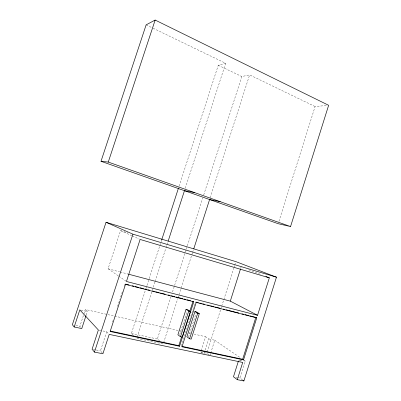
<?xml version="1.0" encoding="UTF-8"?>
<svg xmlns="http://www.w3.org/2000/svg" width="401" height="401" viewBox="0 0 401 401"><rect width="100%" height="100%" fill="white"/><g stroke="black" fill="none" stroke-linecap="round" stroke-linejoin="round"><path stroke-width="0.3" stroke-dasharray="2 1.5" d="M242.435 379.857L240.009 378.038L245.322 361.126L244.304 360.429M278.931 221.322L315.096 106.551L326.79 105.468M202.535 353.236L200.791 351.908L205.618 336.725L194.169 334.133M203.843 354.233L204.41 352.459M205.157 350.098L208.72 338.88L205.618 336.725M207.192 351.993L220.595 309.783M220.781 309.186L221.537 306.81M221.723 306.214L223.613 300.269M223.803 299.677L233.808 268.164M233.994 267.567L234.56 265.788M234.75 265.191L235.507 262.815M209.918 355.507L210.475 353.747M210.665 353.161L214.761 340.238L208.72 338.88M240.635 268.55L241.201 266.77M181.257 346.183L195.402 301.938M188.5 337.126L196.169 313.106M159.618 340.905L157.367 339L171.347 295.552M172.495 291.978L174.41 286.028M174.6 285.432L185.137 252.7M185.327 252.104L186.094 249.723M186.285 249.126L202.751 197.944M203.708 194.966L241.813 76.531L249.622 74.897L315.096 106.551M163.593 342.79L177.773 298.64M177.959 298.048L192.425 253.011M192.615 252.419L193.568 249.457M210.169 197.753L249.622 74.897M179.728 334.544L187.097 311.517M154.941 282.003L136.721 338.344L163.217 343.953L162.32 343.191M155.132 281.407L165.864 248.219M166.054 247.628L166.821 245.257M167.011 244.665L167.969 241.703M185.237 188.31L225.658 63.313L152.335 27.864M133.618 335.472L131.408 333.416L145.688 289.322M145.884 288.725L148.971 279.191M149.162 278.595L160.936 242.244M161.132 241.648L161.708 239.863M179.082 186.229L218.264 65.263L225.658 63.313M118.28 275.833L108.085 268.785L120.576 230.63L127.779 232.791M102.205 352.91L100.461 350.825L106.676 331.747L102.521 330.865M112.486 321.983L112.871 320.795M117.523 306.519L119.849 299.377M120.626 297.001L122.365 291.647M124.109 286.289L124.886 283.913M80.621 327.211L79.864 326.304L83.664 314.715M83.854 314.138L85.378 309.502L107.257 314.454M86.19 315.076L87.343 311.557L85.378 309.502M93.288 349.426L95.679 349.893M96.275 350.008L100.461 350.825M235.848 377.231L237.036 377.461M237.633 377.577L240.009 378.038M98.962 330.108L101.929 330.74M245.322 361.126L238.831 359.752L241.262 361.436M75.824 325.452L79.864 326.304M200.791 351.908L206.811 353.186L209.472 355.176M131.408 333.416L157.367 339M80.967 310.123L87.343 311.557M107.869 314.595L181.513 331.271M188.746 332.905L190.55 333.316M108.085 268.785L119.583 271.828M120.19 271.988L128.054 274.068M248.66 269.708L261.292 274.68M120.576 230.63L131.744 235.673M132.305 235.928L139.563 239.207M218.264 65.263L241.813 76.531M146.129 24.867L151.768 27.594M214.761 340.238L240.74 357.993M118.791 276.189L125.929 281.121M106.676 331.747L108.786 333.948"/><path stroke-width="0.6" d="M74.185 326.975L72.365 324.72L106.039 222.289L235.883 261.622L276.464 277.191L243.893 380.95L237.302 379.677L242.72 362.449L109.207 334.389L102.907 353.742L94.446 352.108L92.095 349.196L98.37 329.983L79.809 309.863L74.185 326.975L81.764 328.569L85.999 315.662M243.532 359.867L256.74 317.868L255.833 317.386L242.655 359.271L243.532 359.867L182.004 346.78L196.189 302.404L256.74 317.868M269.327 277.838L140.119 239.457L126.44 281.472L257.547 315.306L269.327 277.838L265.883 276.484M290.555 226.55L328.635 105.298L155.157 20.05L146.129 24.867L101.007 161.292L278.179 223.703L290.555 226.55L108.27 162.069L101.007 161.292M238.46 360.925L233.472 376.765L237.302 379.677M257.547 315.306L230.309 301.136L240.45 269.141M180.505 336.755L188.726 311.061L186.034 309.341L177.894 334.765L180.505 336.755L182.164 337.121L190.365 311.467L187.663 309.742L186.034 309.341M189.773 311.371L192.986 301.321L193.768 301.783L179.543 346.253L178.801 345.662L181.638 336.795M194.941 311.542L186.881 336.765L189.563 338.76L191.192 339.121L199.312 313.667L196.54 311.938L194.941 311.542L197.698 313.271L199.312 313.667M189.563 338.76L197.698 313.271M193.758 248.861L209.593 199.543L220.254 201.683M168.164 241.111L184.465 190.691L194.415 192.54M161.708 239.863L178.5 188.019M94.446 352.108L132.931 234.169L106.039 222.289M108.27 162.069L155.157 20.05M110.195 331.036L178.801 345.662M181.869 346.314L242.655 359.271M179.543 346.253L110.15 331.492L125.503 284.349L193.768 301.783M188.726 311.061L190.365 311.467M125.488 284.063L129.102 284.991M132.119 285.763L133.924 286.224M135.132 286.53L138.746 287.457M139.954 287.763L143.568 288.69M144.776 288.996L146.581 289.457M147.789 289.768L149.593 290.229M152.611 291.001L154.415 291.462M155.623 291.768L159.237 292.695M160.445 293.001L165.262 294.234M168.28 295.006L170.084 295.467M171.292 295.773L174.906 296.7M176.114 297.006L182.741 298.7M183.949 299.011L185.753 299.472M186.961 299.783L190.575 300.705M196.009 302.093L198.425 302.71M199.633 303.021L201.447 303.482M202.655 303.793L204.47 304.254M207.487 305.031L209.302 305.492M210.51 305.803L214.134 306.73M215.342 307.036L220.179 308.274M223.202 309.046L225.011 309.507M226.219 309.818L238.911 313.061M241.933 313.833L243.743 314.299M244.956 314.605L248.58 315.532M249.788 315.843L255.226 317.231M128.661 274.229L230.309 301.136M132.931 234.169L276.464 277.191M242.921 380.223L243.893 380.95"/></g></svg>
